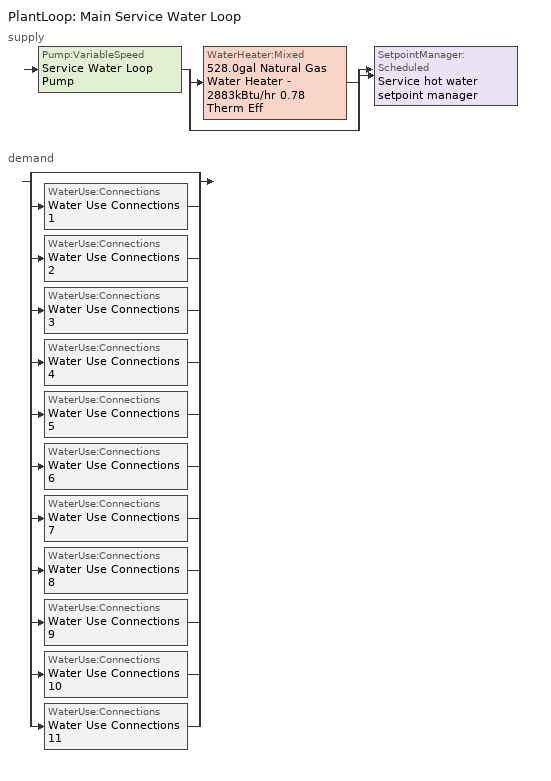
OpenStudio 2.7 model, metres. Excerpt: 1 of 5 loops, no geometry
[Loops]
PlantLoop 'Main Service Water Loop'
 supply: Pump:VariableSpeed 'Service Water Loop Pump' > split
  | WaterHeater:Mixed '528.0gal Natural Gas Water Heater - 2883kBtu/hr 0.78 Therm Eff'
  | bypass
  join > SetpointManager:Scheduled 'Service hot water setpoint manager'
 demand: split
  | bypass
  | WaterUse:Connections 'Water Use Connections 1'
  | WaterUse:Connections 'Water Use Connections 2'
  | WaterUse:Connections 'Water Use Connections 3'
  | WaterUse:Connections 'Water Use Connections 4'
  | WaterUse:Connections 'Water Use Connections 5'
  | WaterUse:Connections 'Water Use Connections 6'
  | WaterUse:Connections 'Water Use Connections 7'
  | WaterUse:Connections 'Water Use Connections 8'
  | WaterUse:Connections 'Water Use Connections 9'
  | WaterUse:Connections 'Water Use Connections 10'
  | WaterUse:Connections 'Water Use Connections 11'
[PlantLoop]
Main Service Water Loop: Glycol Concentration=0; Maximum Loop Temperature {C}=60; Minimum Loop Temperature {C}=10; Plant Loop Volume {m3}=Autocalculate; Load Distribution Scheme=Optimal
[Sizing:Plant]
Main Service Water Loop: Loop Type=Heating; Design Loop Exit Temperature {C}=60; Loop Design Temperature Difference {deltaC}=5; Sizing Option=NonCoincident; Zone Timesteps in Averaging Window=1; Coincident Sizing Factor Mode=None
[SetpointManager:Scheduled]
Service hot water setpoint manager: Control Variable=Temperature; Schedule=Service Water Loop Temp - 140F
[Pump:VariableSpeed]
Service Water Loop Pump: Rated Pump Head {Pa}=179352; Motor Efficiency=0.84; Pump Control Type=Intermittent; Skin Loss Radiative Fraction=0.5; Design Power Sizing Method=PowerPerFlowPerPressure; Design Electric Power per Unit Flow Rate {W/(m3/s)}=348701.1; Design Shaft Power per Unit Flow Rate per Unit Head {W-s/m3-Pa}=1.28205; Design Minimum Flow Rate Fraction=0
[WaterHeater:Mixed]
528.0gal Natural Gas Water Heater - 2883kBtu/hr 0.78 Therm Eff: Tank Volume {m3}=1.9987; Setpoint Temperature Schedule=Service Water Loop Temp - 140F; Deadband Temperature Difference {deltaC}=2; Maximum Temperature Limit {C}=82.2222; Heater Control Type=Cycle; Heater Maximum Capacity {W}=844924; Heater Fuel Type=NaturalGas; Heater Thermal Efficiency=0.820767; Off Cycle Parasitic Fuel Consumption Rate {W}=2301; Off Cycle Parasitic Fuel Type=NaturalGas; Off Cycle Parasitic Heat Fraction to Tank=0.8; On Cycle Parasitic Fuel Consumption Rate {W}=2301; On Cycle Parasitic Fuel Type=NaturalGas; On Cycle Parasitic Heat Fraction to Tank=0; Ambient Temperature Indicator=Schedule; Ambient Temperature Schedule=Water Heater Ambient Temp Schedule - 70F; Off Cycle Loss Coefficient to Ambient Temperature {W/K}=5.99799; On Cycle Loss Coefficient to Ambient Temperature {W/K}=5.99799; Use Side Effectiveness=1; Source Side Effectiveness=1; Use Side Design Flow Rate {m3/s}=autosize; Source Side Design Flow Rate {m3/s}=autosize; Indirect Water Heating Recovery Time {hr}=1.5; Source Side Flow Control Mode=IndirectHeatPrimarySetpoint
[WaterUse:Connections]
Name | Water Use Equipment Name 1
Water Use Connections 1 | Room_1_flr_3 Service Water Use 0.08gal/min
Water Use Connections 2 | Room_2_flr_3 Service Water Use 0.08gal/min
Water Use Connections 3 | Room_5_flr_3 Service Water Use 0.08gal/min
Water Use Connections 4 | Room_6_flr_3 Service Water Use 0.08gal/min
Water Use Connections 5 | Room_3_mult19_flr_3 Service Water Use 30.07gal/min
Water Use Connections 6 | Room_4_mult19_flr_3 Service Water Use 30.08gal/min
Water Use Connections 7 | Room_1_flr_6 Service Water Use 0.02gal/min
Water Use Connections 8 | Room_2_flr_6 Service Water Use 0.02gal/min
Water Use Connections 9 | Room_3_mult9_flr_6 Service Water Use 1.69gal/min
Water Use Connections 10 | Kitchen_flr_6 Service Water Use 2.22gal/min
Water Use Connections 11 | Laundry_flr_1 Service Water Use 2.61gal/min
[WaterUse:Equipment:Definition]
Name | Peak Flow Rate {m3/s} | Target Temperature Schedule | Sensible Fraction Schedule | Latent Fraction Schedule
Room_1_flr_3 Service Water Use Def 0.08gal/min | 5.25789e-06 | Schedule Ruleset 5 | Schedule Ruleset 3 | Schedule Ruleset 4
Room_2_flr_3 Service Water Use Def 0.08gal/min | 5.25727e-06 | Schedule Ruleset 8 | Schedule Ruleset 6 | Schedule Ruleset 7
Room_5_flr_3 Service Water Use Def 0.08gal/min | 5.25789e-06 | Schedule Ruleset 11 | Schedule Ruleset 9 | Schedule Ruleset 10
Room_6_flr_3 Service Water Use Def 0.08gal/min | 5.25727e-06 | Schedule Ruleset 14 | Schedule Ruleset 12 | Schedule Ruleset 13
Room_3_mult19_flr_3 Service Water Use Def 30.07gal/min | 0.00189721 | Schedule Ruleset 17 | Schedule Ruleset 15 | Schedule Ruleset 16
Room_4_mult19_flr_3 Service Water Use Def 30.08gal/min | 0.00189772 | Schedule Ruleset 20 | Schedule Ruleset 18 | Schedule Ruleset 19
Room_1_flr_6 Service Water Use Def 0.02gal/min | 1.31447e-06 | Schedule Ruleset 23 | Schedule Ruleset 21 | Schedule Ruleset 22
Room_2_flr_6 Service Water Use Def 0.02gal/min | 1.31432e-06 | Schedule Ruleset 26 | Schedule Ruleset 24 | Schedule Ruleset 25
Room_3_mult9_flr_6 Service Water Use Def 1.69gal/min | 0.000106454 | Schedule Ruleset 29 | Schedule Ruleset 27 | Schedule Ruleset 28
Kitchen_flr_6 Service Water Use Def 2.22gal/min | 0.000139845 | Schedule Ruleset 32 | Schedule Ruleset 30 | Schedule Ruleset 31
Laundry_flr_1 Service Water Use Def 2.61gal/min | 0.000164667 | Schedule Ruleset 35 | Schedule Ruleset 33 | Schedule Ruleset 34
[WaterUse:Equipment]
Name | Water Use Equipment Definition | Flow Rate Fraction Schedule
Room_1_flr_3 Service Water Use 0.08gal/min | Room_1_flr_3 Service Water Use Def 0.08gal/min | HotelLarge GuestRoom_SWH_Sch
Room_2_flr_3 Service Water Use 0.08gal/min | Room_2_flr_3 Service Water Use Def 0.08gal/min | HotelLarge GuestRoom_SWH_Sch
Room_5_flr_3 Service Water Use 0.08gal/min | Room_5_flr_3 Service Water Use Def 0.08gal/min | HotelLarge GuestRoom_SWH_Sch
Room_6_flr_3 Service Water Use 0.08gal/min | Room_6_flr_3 Service Water Use Def 0.08gal/min | HotelLarge GuestRoom_SWH_Sch
Room_3_mult19_flr_3 Service Water Use 30.07gal/min | Room_3_mult19_flr_3 Service Water Use Def 30.07gal/min | HotelLarge GuestRoom_SWH_Sch
Room_4_mult19_flr_3 Service Water Use 30.08gal/min | Room_4_mult19_flr_3 Service Water Use Def 30.08gal/min | HotelLarge GuestRoom_SWH_Sch
Room_1_flr_6 Service Water Use 0.02gal/min | Room_1_flr_6 Service Water Use Def 0.02gal/min | HotelLarge GuestRoom_SWH_Sch
Room_2_flr_6 Service Water Use 0.02gal/min | Room_2_flr_6 Service Water Use Def 0.02gal/min | HotelLarge GuestRoom_SWH_Sch
Room_3_mult9_flr_6 Service Water Use 1.69gal/min | Room_3_mult9_flr_6 Service Water Use Def 1.69gal/min | HotelLarge GuestRoom_SWH_Sch
Kitchen_flr_6 Service Water Use 2.22gal/min | Kitchen_flr_6 Service Water Use Def 2.22gal/min | HotelLarge BLDG_SWH_SCH
Laundry_flr_1 Service Water Use 2.61gal/min | Laundry_flr_1 Service Water Use Def 2.61gal/min | HotelLarge LaundryRoom_SWH_Sch_Pre2004
[Schedule:Ruleset]
Service Water Loop Temp - 140F: Default Day Schedule=Service Water Loop Temp - 140F Default
Water Heater Ambient Temp Schedule - 70F: Default Day Schedule=Water Heater Ambient Temp Schedule - 70F Default
Schedule Ruleset 3: Default Day Schedule=Schedule Day 61
Schedule Ruleset 4: Default Day Schedule=Schedule Day 62
Schedule Ruleset 5: Default Day Schedule=Schedule Day 63
HotelLarge GuestRoom_SWH_Sch: Default Day Schedule=HotelLarge GuestRoom_SWH_Sch Default; Summer Design Day Schedule=HotelLarge GuestRoom_SWH_Sch Summer Design Day; Winter Design Day Schedule=HotelLarge GuestRoom_SWH_Sch Winter Design Day
Schedule Ruleset 6: Default Day Schedule=Schedule Day 66
Schedule Ruleset 7: Default Day Schedule=Schedule Day 67
Schedule Ruleset 8: Default Day Schedule=Schedule Day 68
Schedule Ruleset 9: Default Day Schedule=Schedule Day 69
Schedule Ruleset 10: Default Day Schedule=Schedule Day 70
Schedule Ruleset 11: Default Day Schedule=Schedule Day 71
Schedule Ruleset 12: Default Day Schedule=Schedule Day 72
Schedule Ruleset 13: Default Day Schedule=Schedule Day 73
Schedule Ruleset 14: Default Day Schedule=Schedule Day 74
Schedule Ruleset 15: Default Day Schedule=Schedule Day 75
Schedule Ruleset 16: Default Day Schedule=Schedule Day 76
Schedule Ruleset 17: Default Day Schedule=Schedule Day 77
Schedule Ruleset 18: Default Day Schedule=Schedule Day 78
Schedule Ruleset 19: Default Day Schedule=Schedule Day 79
Schedule Ruleset 20: Default Day Schedule=Schedule Day 80
Schedule Ruleset 21: Default Day Schedule=Schedule Day 81
Schedule Ruleset 22: Default Day Schedule=Schedule Day 82
Schedule Ruleset 23: Default Day Schedule=Schedule Day 83
Schedule Ruleset 24: Default Day Schedule=Schedule Day 84
Schedule Ruleset 25: Default Day Schedule=Schedule Day 85
Schedule Ruleset 26: Default Day Schedule=Schedule Day 86
Schedule Ruleset 27: Default Day Schedule=Schedule Day 87
Schedule Ruleset 28: Default Day Schedule=Schedule Day 88
Schedule Ruleset 29: Default Day Schedule=Schedule Day 89
Schedule Ruleset 30: Default Day Schedule=Schedule Day 90
Schedule Ruleset 31: Default Day Schedule=Schedule Day 91
Schedule Ruleset 32: Default Day Schedule=Schedule Day 92
HotelLarge BLDG_SWH_SCH: Default Day Schedule=HotelLarge BLDG_SWH_SCH Default; Summer Design Day Schedule=HotelLarge BLDG_SWH_SCH Summer Design Day; Winter Design Day Schedule=HotelLarge BLDG_SWH_SCH Winter Design Day
Schedule Ruleset 33: Default Day Schedule=Schedule Day 95
Schedule Ruleset 34: Default Day Schedule=Schedule Day 96
Schedule Ruleset 35: Default Day Schedule=Schedule Day 97
HotelLarge LaundryRoom_SWH_Sch_Pre2004: Default Day Schedule=HotelLarge LaundryRoom_SWH_Sch_Pre2004 Default; Summer Design Day Schedule=HotelLarge LaundryRoom_SWH_Sch_Pre2004 Summer Design Day; Winter Design Day Schedule=HotelLarge LaundryRoom_SWH_Sch_Pre2004 Winter Design Day
[Schedule:Day]
Service Water Loop Temp - 140F Default; Schedule Day 97: 24, 0, 60
Water Heater Ambient Temp Schedule - 70F Default: 24, 0, 21.1111
Schedule Day 61; Schedule Day 66; Schedule Day 69; Schedule Day 72; Schedule Day 75; Schedule Day 78; Schedule Day 81; Schedule Day 84; Schedule Day 87; Schedule Day 90; Schedule Day 95: 24, 0, 0.2
Schedule Day 62; Schedule Day 67; Schedule Day 70; Schedule Day 73; Schedule Day 76; Schedule Day 79; Schedule Day 82; Schedule Day 85; Schedule Day 88; Schedule Day 91; Schedule Day 96: 24, 0, 0.05
Schedule Day 63; Schedule Day 68; Schedule Day 71; Schedule Day 74; Schedule Day 77; Schedule Day 80; Schedule Day 83; Schedule Day 86; Schedule Day 89: 24, 0, 43.3
HotelLarge GuestRoom_SWH_Sch Default; HotelLarge GuestRoom_SWH_Sch Winter Design Day; HotelLarge GuestRoom_SWH_Sch Summer Design Day: 1, 0, 0.2, 4, 0, 0.15, 5, 0, 0.2, 6, 0, 0.25, 7, 0, 0.35, 8, 0, 0.6, 9, 0, 0.8, 10, 0, 0.55, 11, 0, 0.4, 12, 0, 0.3, 17, 0, 0.2, 18, 0, 0.25, 19, 0, 0.3, 22, 0, 0.4, 23, 0, 0.6, 24, 0, 0.35
HotelLarge GuestRoom_SWH_Sch Wkdy Day: 1, 0, 0.2, 4, 0, 0.15, 5, 0, 0.2, 6, 0, 0.35, 7, 0, 0.6, 8, 0, 0.8, 9, 0, 0.55, 10, 0, 0.4, 11, 0, 0.3, 17, 0, 0.2, 18, 0, 0.3, 19, 0, 0.55, 21, 0, 0.4, 22, 0, 0.6, 23, 0, 0.45, 24, 0, 0.25
Schedule Day 92: 24, 0, 49
HotelLarge BLDG_SWH_SCH Default: 1, 0, 0.25, 5, 0, 0.2, 6, 0, 0.3, 9, 0, 0.5, 10, 0, 0.55, 12, 0, 0.5, 14, 0, 0.4, 17, 0, 0.3, 18, 0, 0.4, 20, 0, 0.5, 21, 0, 0.4, 22, 0, 0.5, 23, 0, 0.4, 24, 0, 0.2
HotelLarge BLDG_SWH_SCH Summer Design Day; HotelLarge BLDG_SWH_SCH SmrDsn|Wkdy Day: 1, 0, 0.2, 4, 0, 0.15, 5, 0, 0.2, 6, 0, 0.25, 7, 0, 0.5, 8, 0, 0.6, 9, 0, 0.55, 10, 0, 0.45, 11, 0, 0.4, 12, 0, 0.45, 13, 0, 0.4, 14, 0, 0.35, 17, 0, 0.3, 18, 0, 0.4, 19, 0, 0.55, 20, 0, 0.6, 21, 0, 0.5, 22, 0, 0.55, 23, 0, 0.45, 24, 0, 0.25
HotelLarge BLDG_SWH_SCH Winter Design Day; HotelLarge BLDG_SWH_SCH WntrDsn|Sat Day: 1, 0, 0.2, 4, 0, 0.15, 5, 0, 0.2, 6, 0, 0.25, 7, 0, 0.4, 10, 0, 0.5, 11, 0, 0.45, 13, 0, 0.5, 14, 0, 0.45, 16, 0, 0.4, 17, 0, 0.35, 18, 0, 0.4, 20, 0, 0.55, 21, 0, 0.5, 22, 0, 0.55, 23, 0, 0.4, 24, 0, 0.3
HotelLarge LaundryRoom_SWH_Sch_Pre2004 Default; HotelLarge LaundryRoom_SWH_Sch_Pre2004 Winter Design Day; HotelLarge LaundryRoom_SWH_Sch_Pre2004 Summer Design Day: 8, 0, 0, 16, 0, 1, 24, 0, 0
[Schedule:Rule] Date Specification Type=DateRange; Start Month=1; Start Day=1; End Month=12; End Day=31
Name | Schedule Ruleset | Rule Order | Day Schedule | Apply Monday | Apply Tuesday | Apply Wednesday | Apply Thursday | Apply Friday | Apply Saturday
Schedule Rule 18 | HotelLarge GuestRoom_SWH_Sch | 0 | HotelLarge GuestRoom_SWH_Sch Wkdy Day | Yes | Yes | Yes | Yes | Yes
Schedule Rule 19 | HotelLarge BLDG_SWH_SCH | 1 | HotelLarge BLDG_SWH_SCH SmrDsn|Wkdy Day | Yes | Yes | Yes | Yes | Yes
Schedule Rule 20 | HotelLarge BLDG_SWH_SCH | 0 | HotelLarge BLDG_SWH_SCH WntrDsn|Sat Day |  |  |  |  |  | Yes
